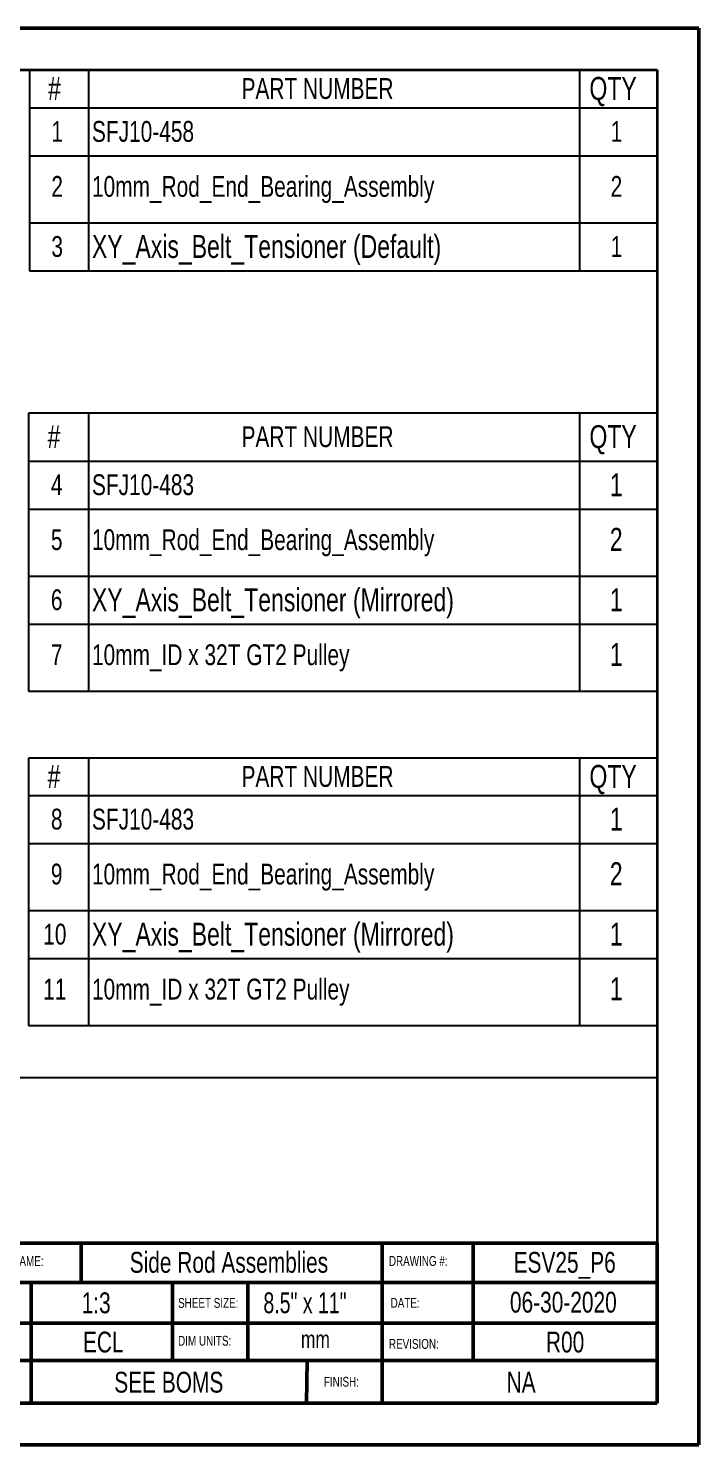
# Model space of a CAD drawing. Header units: millimetres. Extents: x 0 to 279, y 0 to 216.
# Drawn here: x 177.2 to 279.4, y 0 to 215.9 of the extents above; entities that cross this region are included whole.
import ezdxf

# ---------------------------------------------------------------- set-up
doc = ezdxf.new("R2010")
doc.units = ezdxf.units.MM
for name, color, linetype in [('PAGE_BORDER', 7, 'Continuous'), ('TITLE_BLOCK_BORDER', 7, 'Continuous'), ('TITLE_BLOCK_TEXT', 8, 'Continuous')]:
    doc.layers.add(name, color=color, linetype=linetype)
doc.styles.add('SLDTEXTSTYLE0', font='TXT', dxfattribs={"width": 0.75})
doc.styles.add('SLDTEXTSTYLE1', font='TXT', dxfattribs={"width": 0.7})

# ---------------------------------------------------------------- blocks, each defined once
blk = doc.blocks.new('SW_TABLEANNOTATION_2')
at = {"layer": 'TITLE_BLOCK_BORDER', "color": 0}
for p, q in [((0, 0), (0, -30.63)), ((95.71, 0), (0, 0)), ((9.03, 0), (9.03, -5.76)), ((83.9, 0), (83.9, -5.76)), ((95.71, -30.63), (95.71, 0)), ((0, -5.76), (95.71, -5.76)), ((9.03, -5.76), (9.03, -30.63)), ((83.9, -5.76), (83.9, -30.63)), ((0, -13.09), (95.71, -13.09)), ((0, -23.3), (95.71, -23.3)), ((0, -30.63), (95.71, -30.63))]:
    blk.add_line(p, q, dxfattribs=at)
at = {"layer": 'TITLE_BLOCK_BORDER', "color": 0, "attachment_point": 1, "style": 'SLDTEXTSTYLE0'}
for s, insert, char_height in [('#', (2.84, -1.07), 3.5), ('PART NUMBER', (32.34, -1.24), 3.175), ('QTY', (85.4, -1.07), 3.5), ('1', (3.34, -7.78), 3.17), ('SFJ10-458', (9.53, -7.78), 3.175), ('1', (88.63, -7.78), 3.17), ('2', (3.34, -16.16), 3.17), ('10mm_Rod_End_Bearing_Assembly', (9.53, -16.16), 3.175), ('2', (88.63, -16.16), 3.17), ('3', (3.34, -25.32), 3.17), ('XY_Axis_Belt_Tensioner (Default)', (9.53, -25.15), 3.5), ('1', (88.63, -25.32), 3.17)]:
    blk.add_mtext(s, dxfattribs=dict(at, insert=insert, char_height=char_height))
blk = doc.blocks.new('SW_TABLEANNOTATION_3')
at = {"layer": 'TITLE_BLOCK_BORDER', "color": 0}
for p, q in [((0, 0), (0, -42.4)), ((95.86, 0), (0, 0)), ((9.18, 0), (9.18, -7.33)), ((84.05, 0), (84.05, -7.33)), ((95.86, -42.4), (95.86, 0)), ((0, -7.33), (95.86, -7.33)), ((9.18, -7.33), (9.18, -42.4)), ((84.05, -7.33), (84.05, -42.4)), ((0, -14.65), (95.86, -14.65)), ((0, -24.86), (95.86, -24.86)), ((0, -32.19), (95.86, -32.19)), ((0, -42.4), (95.86, -42.4))]:
    blk.add_line(p, q, dxfattribs=at)
at = {"layer": 'TITLE_BLOCK_BORDER', "color": 0, "attachment_point": 1, "style": 'SLDTEXTSTYLE0'}
for s, insert, char_height in [('#', (2.91, -1.85), 3.5), ('PART NUMBER', (32.49, -2.02), 3.175), ('QTY', (85.55, -1.85), 3.5), ('4', (3.42, -9.34), 3.17), ('SFJ10-483', (9.68, -9.34), 3.175), ('1', (88.66, -9.18), 3.5), ('5', (3.42, -17.72), 3.17), ('10mm_Rod_End_Bearing_Assembly', (9.68, -17.72), 3.175), ('2', (88.66, -17.51), 3.5), ('6', (3.42, -26.88), 3.17), ('XY_Axis_Belt_Tensioner (Mirrored)', (9.68, -26.72), 3.5), ('1', (88.66, -26.72), 3.5), ('7', (3.42, -35.26), 3.17), ('10mm_ID x 32T GT2 Pulley', (9.68, -35.26), 3.175), ('1', (88.66, -35.05), 3.5)]:
    blk.add_mtext(s, dxfattribs=dict(at, insert=insert, char_height=char_height))
blk = doc.blocks.new('SW_TABLEANNOTATION_4')
at = {"layer": 'TITLE_BLOCK_BORDER', "color": 0}
for p, q in [((0, 0), (0, -40.75)), ((95.86, 0), (0, 0)), ((9.18, 0), (9.18, -5.68)), ((84.05, 0), (84.05, -5.68)), ((95.86, -40.75), (95.86, 0)), ((0, -5.68), (95.86, -5.68)), ((9.18, -5.68), (9.18, -40.75)), ((84.05, -5.68), (84.05, -40.75)), ((0, -13.01), (95.86, -13.01)), ((0, -23.22), (95.86, -23.22)), ((0, -30.54), (95.86, -30.54)), ((0, -40.75), (95.86, -40.75))]:
    blk.add_line(p, q, dxfattribs=at)
at = {"layer": 'TITLE_BLOCK_BORDER', "color": 0, "attachment_point": 1, "style": 'SLDTEXTSTYLE0'}
for s, insert, char_height in [('#', (2.91, -1.03), 3.5), ('PART NUMBER', (32.49, -1.19), 3.175), ('QTY', (85.55, -1.03), 3.5), ('8', (3.42, -7.7), 3.17), ('SFJ10-483', (9.68, -7.7), 3.175), ('1', (88.66, -7.53), 3.5), ('9', (3.42, -16.07), 3.17), ('10mm_Rod_End_Bearing_Assembly', (9.68, -16.07), 3.175), ('2', (88.66, -15.86), 3.5), ('10', (2.25, -25.23), 3.175), ('XY_Axis_Belt_Tensioner (Mirrored)', (9.68, -25.07), 3.5), ('1', (88.66, -25.07), 3.5), ('11', (2.25, -33.61), 3.175), ('10mm_ID x 32T GT2 Pulley', (9.68, -33.61), 3.175), ('1', (88.66, -33.4), 3.5)]:
    blk.add_mtext(s, dxfattribs=dict(at, insert=insert, char_height=char_height))

msp = doc.modelspace()

# ---------------------------------------------------------------- linework, layer by layer
at = {"color": 7, "linetype": 'Continuous', "lineweight": 50}
for p, q in [((0, 215.9), (279.4, 215.9)), ((279.4, 0), (279.4, 215.9)), ((0, 0), (279.4, 0))]:
    msp.add_line(p, q, dxfattribs=at)
at = {"layer": 'PAGE_BORDER', "lineweight": 35}
for p, q in [((6.35, 209.55), (273.05, 209.55)), ((273.05, 209.55), (273.05, 6.35)), ((6.35, 6.35), (273.05, 6.35))]:
    msp.add_line(p, q, dxfattribs=at)
at = {"layer": 'TITLE_BLOCK_BORDER'}
msp.add_line((6.38, 55.96), (272.89, 55.96), dxfattribs=at)
at = {"layer": 'TITLE_BLOCK_BORDER', "lineweight": 50}
for p, q in [((273.05, 30.71), (166.18, 30.71)), ((185.24, 30.71), (185.24, 24.78)), ((231.13, 30.71), (231.13, 6.35)), ((245.03, 30.71), (245.03, 12.84)), ((273.05, 30.71), (273.05, 6.35)), ((273.05, 24.73), (166.18, 24.73)), ((177.61, 24.73), (177.61, 6.35)), ((199.16, 24.73), (199.16, 12.84)), ((210.64, 24.73), (210.64, 12.84)), ((273.05, 18.52), (166.18, 18.52)), ((166.36, 12.84), (273.05, 12.84)), ((219.7, 12.84), (219.61, 6.35)), ((166.18, 6.35), (273.05, 6.35))]:
    msp.add_line(p, q, dxfattribs=at)

# ---------------------------------------------------------------- block references
at = {"layer": 'TITLE_BLOCK_BORDER'}
for name, p in [('SW_TABLEANNOTATION_2', (177.34, 209.55)), ('SW_TABLEANNOTATION_3', (177.19, 157.26)), ('SW_TABLEANNOTATION_4', (177.19, 104.64))]:
    msp.add_blockref(name, p, dxfattribs=at)

# ---------------------------------------------------------------- texts
at = {"layer": 'TITLE_BLOCK_BORDER', "attachment_point": 2, "style": 'SLDTEXTSTYLE0'}
for s, insert, char_height in [('Side Rod Assemblies', (207.76, 29.38), 3.175), ('ESV25_P6', (258.96, 29.38), 3.175), ('06-30-2020', (258.76, 23.31), 3.175), ('ECL', (188.59, 17.23), 3.175), ('R00', (259.03, 17.23), 3.175), ('mm', (220.95, 17.39), 2.646), ('SEE BOMS', (198.59, 11.11), 3.175), ('NA', (252.32, 11.11), 3.175)]:
    msp.add_mtext(s, dxfattribs=dict(at, insert=insert, char_height=char_height))
at = {"layer": 'TITLE_BLOCK_TEXT', "attachment_point": 1}
for s, insert, char_height, style in [('DRAWING NAME:', (167.04, 28.74), 1.5, 'SLDTEXTSTYLE0'), ('DRAWING #:', (232.16, 28.75), 1.5, 'SLDTEXTSTYLE0'), ('1:3', (185.3, 23.21), 3.175, 'SLDTEXTSTYLE0'), ('SHEET SIZE:', (200.01, 22.36), 1.5, 'SLDTEXTSTYLE0'), ('8.5" x 11"', (213.02, 23.21), 3.175, 'SLDTEXTSTYLE1'), ('DATE:', (232.42, 22.36), 1.5, 'SLDTEXTSTYLE0'), ('DIM UNITS:', (200.01, 16.59), 1.5, 'SLDTEXTSTYLE0'), ('REVISION:', (232.16, 16.11), 1.5, 'SLDTEXTSTYLE0'), ('FINISH:', (222.24, 10.34), 1.5, 'SLDTEXTSTYLE0')]:
    msp.add_mtext(s, dxfattribs=dict(at, insert=insert, char_height=char_height, style=style))

doc.saveas('drawing.dxf')
